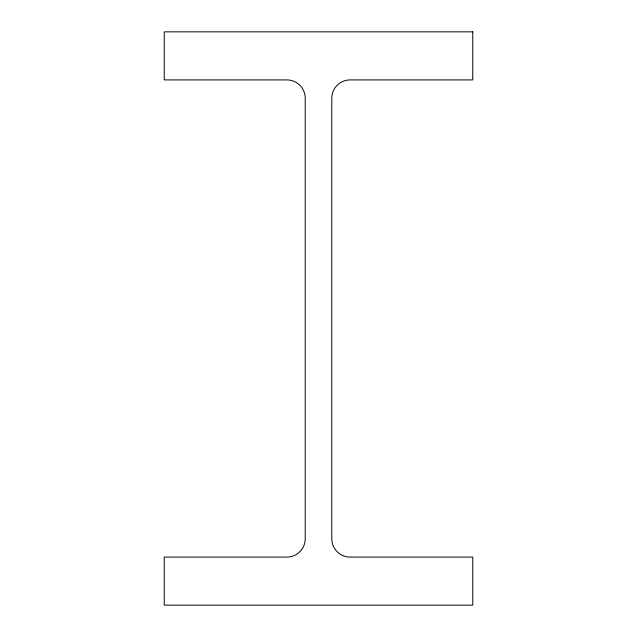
<?xml version="1.0" encoding="UTF-8"?>
<svg xmlns="http://www.w3.org/2000/svg" width="637" height="637" viewBox="0 0 637 637"><rect width="100%" height="100%" fill="white"/><g stroke="black" fill="none" stroke-linecap="round" stroke-linejoin="round"><path stroke-width="0.96" d="M472.75 31.85L164.25 31.85L164.25 79.904L286.865 79.904A18.354 18.354 0 0 1 305.219 98.257L305.219 538.743A18.354 18.354 0 0 1 286.865 557.096L164.25 557.096L164.25 605.15L472.75 605.15L472.75 557.096L350.135 557.096A18.354 18.354 0 0 1 331.781 538.743L331.781 98.257A18.354 18.354 0 0 1 350.135 79.904L472.75 79.904L472.75 31.85"/></g></svg>
